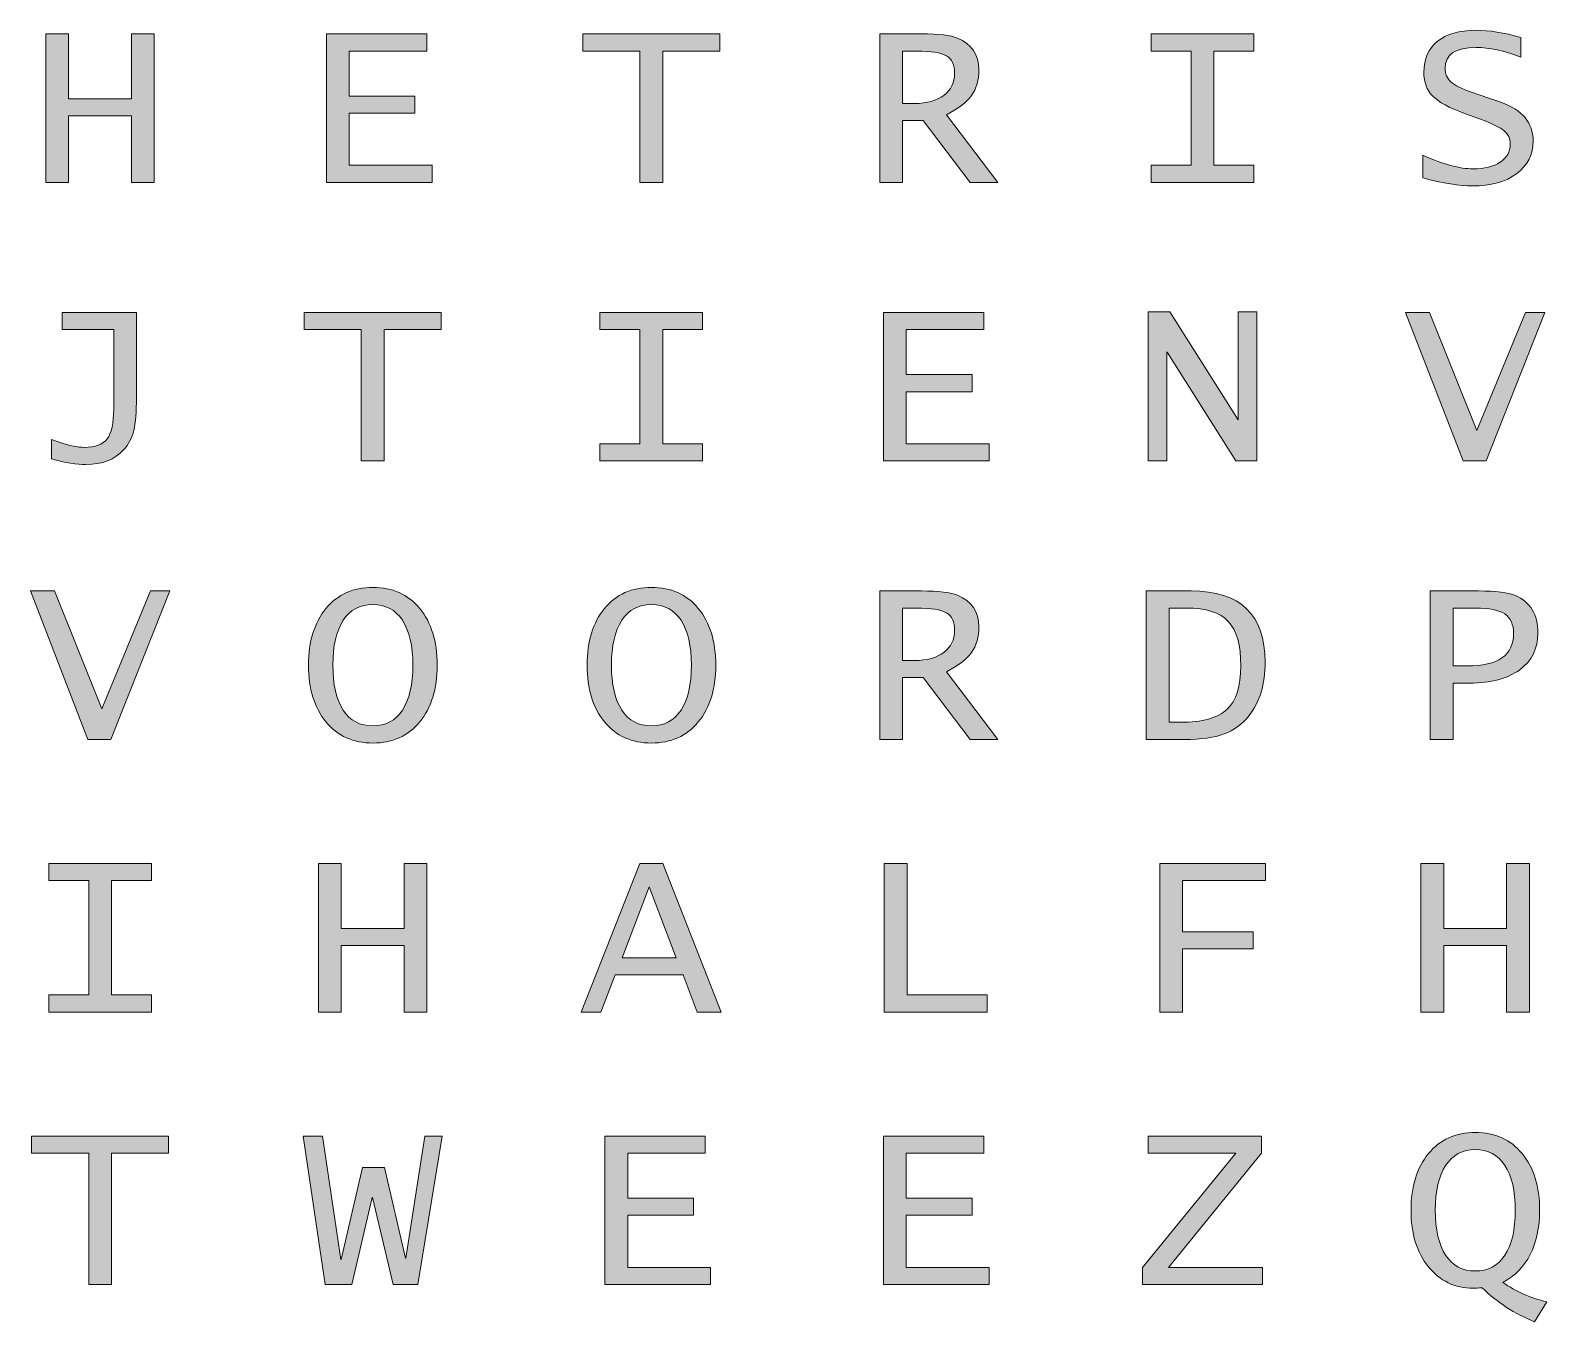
# Model space of a CAD drawing. Header units: inches. Extents: x 2.9 to 20.2, y -19.7 to -4.
# Drawn here: x 2.87 to 11.89, y -11.72 to -4.03 of the extents above; entities that cross this region are included whole.
import ezdxf

# ---------------------------------------------------------------- set-up
doc = ezdxf.new("R2010")
doc.units = ezdxf.units.IN
doc.header["$MEASUREMENT"] = 0
doc.layers.add('ClockLetters', color=7, linetype='Continuous')
doc.layers.add('DummyLetters', color=7, linetype='Continuous')

# ---------------------------------------------------------------- blocks, each defined once
blk = doc.blocks.new('block 2')
at = {"layer": 'ClockLetters', "true_color": 0xffffff}
h = blk.add_hatch(color=7, dxfattribs=at)
h.dxf.hatch_style = 2
h.paths.add_polyline_path([(2.9577, -4.9389), (2.9577, -4.0549), (3.0934, -4.0549), (3.0934, -4.4414), (3.4676, -4.4414), (3.4676, -4.0549), (3.6033, -4.0549), (3.6033, -4.9389), (3.4676, -4.9389), (3.4676, -4.5434), (3.0934, -4.5434), (3.0934, -4.9389)])
at = {"layer": 'ClockLetters', "lineweight": 0}
blk.add_lwpolyline([(2.9577, -4.9389), (2.9577, -4.0549), (3.0934, -4.0549), (3.0934, -4.4414), (3.4676, -4.4414), (3.4676, -4.0549), (3.6033, -4.0549), (3.6033, -4.9389), (3.4676, -4.9389), (3.4676, -4.5434), (3.0934, -4.5434), (3.0934, -4.9389), (2.9577, -4.9389)], dxfattribs=at)
blk = doc.blocks.new('block 3')
at = {"layer": 'ClockLetters', "true_color": 0xffffff}
h = blk.add_hatch(color=7, dxfattribs=at)
h.dxf.hatch_style = 2
h.paths.add_polyline_path([(4.6273, -4.9389), (4.6273, -4.0549), (5.2247, -4.0549), (5.2247, -4.1569), (4.7631, -4.1569), (4.7631, -4.4249), (5.1544, -4.4249), (5.1544, -4.5269), (4.7631, -4.5269), (4.7631, -4.8369), (5.2564, -4.8369), (5.2564, -4.9389)])
at = {"layer": 'ClockLetters', "lineweight": 0}
blk.add_lwpolyline([(4.6273, -4.9389), (4.6273, -4.0549), (5.2247, -4.0549), (5.2247, -4.1569), (4.7631, -4.1569), (4.7631, -4.4249), (5.1544, -4.4249), (5.1544, -4.5269), (4.7631, -4.5269), (4.7631, -4.8369), (5.2564, -4.8369), (5.2564, -4.9389), (4.6273, -4.9389)], dxfattribs=at)
blk = doc.blocks.new('block 4')
at = {"layer": 'ClockLetters', "true_color": 0xffffff}
h = blk.add_hatch(color=7, dxfattribs=at)
h.dxf.hatch_style = 2
h.paths.add_polyline_path([(6.4935, -4.9389), (6.4935, -4.1569), (6.1538, -4.1569), (6.1538, -4.0549), (6.9696, -4.0549), (6.9696, -4.1569), (6.6292, -4.1569), (6.6292, -4.9389)])
at = {"layer": 'ClockLetters', "lineweight": 0}
blk.add_lwpolyline([(6.4935, -4.9389), (6.4935, -4.1569), (6.1538, -4.1569), (6.1538, -4.0549), (6.9696, -4.0549), (6.9696, -4.1569), (6.6292, -4.1569), (6.6292, -4.9389), (6.4935, -4.9389)], dxfattribs=at)
blk = doc.blocks.new('block 5')
at = {"layer": 'ClockLetters', "true_color": 0xffffff}
h = blk.add_hatch(color=7, dxfattribs=at)
h.dxf.hatch_style = 2
h.paths.add_polyline_path([(9.5366, -4.9389), (9.5366, -4.8369), (9.7743, -4.8369), (9.7743, -4.1569), (9.5366, -4.1569), (9.5366, -4.0549), (10.1477, -4.0549), (10.1477, -4.1569), (9.91, -4.1569), (9.91, -4.8369), (10.1477, -4.8369), (10.1477, -4.9389)])
at = {"layer": 'ClockLetters', "lineweight": 0}
blk.add_lwpolyline([(9.5366, -4.9389), (9.5366, -4.8369), (9.7743, -4.8369), (9.7743, -4.1569), (9.5366, -4.1569), (9.5366, -4.0549), (10.1477, -4.0549), (10.1477, -4.1569), (9.91, -4.1569), (9.91, -4.8369), (10.1477, -4.8369), (10.1477, -4.9389), (9.5366, -4.9389)], dxfattribs=at)
blk = doc.blocks.new('block 6')
at = {"layer": 'ClockLetters', "true_color": 0xffffff}
h = blk.add_hatch(color=7, dxfattribs=at)
h.dxf.hatch_style = 2
edge = h.paths.add_edge_path()
edge.add_spline(control_points=[(11.7361, -4.0755), (11.7361, -4.0755), (11.7361, -4.1934), (11.7361, -4.1934), (11.6364, -4.1548), (11.5477, -4.1355), (11.4701, -4.1355), (11.3475, -4.1355), (11.2861, -4.1768), (11.2861, -4.2595), (11.2861, -4.2931), (11.2976, -4.32), (11.3206, -4.3405), (11.3435, -4.3609), (11.386, -4.3819), (11.4481, -4.4035), (11.4481, -4.4035), (11.5349, -4.4338), (11.5349, -4.4338), (11.5349, -4.4338), (11.6176, -4.4621), (11.6176, -4.4621), (11.7457, -4.5071), (11.8098, -4.5834), (11.8098, -4.6908), (11.8098, -4.7726), (11.7771, -4.8379), (11.7116, -4.8869), (11.6461, -4.9358), (11.5585, -4.9602), (11.4487, -4.9602), (11.3725, -4.9602), (11.274, -4.9439), (11.1532, -4.9113), (11.1532, -4.9113), (11.1532, -4.777), (11.1532, -4.777), (11.2735, -4.8312), (11.3734, -4.8583), (11.4529, -4.8583), (11.5199, -4.8583), (11.5735, -4.8451), (11.6134, -4.8187), (11.6534, -4.7922), (11.6734, -4.7568), (11.6734, -4.7122), (11.6734, -4.6782), (11.6615, -4.6513), (11.6379, -4.6316), (11.6142, -4.6118), (11.5654, -4.5884), (11.4915, -4.5613), (11.4915, -4.5613), (11.4005, -4.5282), (11.4005, -4.5282), (11.31, -4.4947), (11.2472, -4.4603), (11.2121, -4.4249), (11.1769, -4.3895), (11.1594, -4.3424), (11.1594, -4.2836), (11.1594, -4.2042), (11.1863, -4.1426), (11.2403, -4.099), (11.2943, -4.0553), (11.3702, -4.0335), (11.468, -4.0335), (11.5475, -4.0335), (11.6368, -4.0475), (11.7361, -4.0755)], knot_values=[0, 0, 0, 0, 1, 1, 1, 2, 2, 2, 3, 3, 3, 4, 4, 4, 5, 5, 5, 6, 6, 6, 7, 7, 7, 8, 8, 8, 9, 9, 9, 10, 10, 10, 11, 11, 11, 12, 12, 12, 13, 13, 13, 14, 14, 14, 15, 15, 15, 16, 16, 16, 17, 17, 17, 18, 18, 18, 19, 19, 19, 20, 20, 20, 21, 21, 21, 22, 22, 22, 23, 23, 23, 23], degree=3, periodic=1)
at = {"layer": 'ClockLetters', "lineweight": 0}
blk.add_open_spline([(11.7361, -4.0755), (11.7361, -4.0755), (11.7361, -4.1934), (11.7361, -4.1934), (11.6364, -4.1548), (11.5477, -4.1355), (11.4701, -4.1355), (11.3475, -4.1355), (11.2861, -4.1768), (11.2861, -4.2595), (11.2861, -4.2931), (11.2976, -4.32), (11.3206, -4.3405), (11.3435, -4.3609), (11.386, -4.3819), (11.4481, -4.4035), (11.4481, -4.4035), (11.5349, -4.4338), (11.5349, -4.4338), (11.5349, -4.4338), (11.6176, -4.4621), (11.6176, -4.4621), (11.7457, -4.5071), (11.8098, -4.5834), (11.8098, -4.6908), (11.8098, -4.7726), (11.7771, -4.8379), (11.7116, -4.8869), (11.6461, -4.9358), (11.5585, -4.9602), (11.4487, -4.9602), (11.3725, -4.9602), (11.274, -4.9439), (11.1532, -4.9113), (11.1532, -4.9113), (11.1532, -4.777), (11.1532, -4.777), (11.2735, -4.8312), (11.3734, -4.8583), (11.4529, -4.8583), (11.5199, -4.8583), (11.5735, -4.8451), (11.6134, -4.8187), (11.6534, -4.7922), (11.6734, -4.7568), (11.6734, -4.7122), (11.6734, -4.6782), (11.6615, -4.6513), (11.6379, -4.6316), (11.6142, -4.6118), (11.5654, -4.5884), (11.4915, -4.5613), (11.4915, -4.5613), (11.4005, -4.5282), (11.4005, -4.5282), (11.31, -4.4947), (11.2472, -4.4603), (11.2121, -4.4249), (11.1769, -4.3895), (11.1594, -4.3424), (11.1594, -4.2836), (11.1594, -4.2042), (11.1863, -4.1426), (11.2403, -4.099), (11.2943, -4.0553), (11.3702, -4.0335), (11.468, -4.0335), (11.5475, -4.0335), (11.6368, -4.0475), (11.7361, -4.0755)], degree=3, knots=[0, 0, 0, 0, 1, 1, 1, 2, 2, 2, 3, 3, 3, 4, 4, 4, 5, 5, 5, 6, 6, 6, 7, 7, 7, 8, 8, 8, 9, 9, 9, 10, 10, 10, 11, 11, 11, 12, 12, 12, 13, 13, 13, 14, 14, 14, 15, 15, 15, 16, 16, 16, 17, 17, 17, 18, 18, 18, 19, 19, 19, 20, 20, 20, 21, 21, 21, 22, 22, 22, 23, 23, 23, 23], dxfattribs=at)
blk = doc.blocks.new('block 11')
at = {"layer": 'ClockLetters', "true_color": 0xffffff}
h = blk.add_hatch(color=7, dxfattribs=at)
h.dxf.hatch_style = 2
h.paths.add_polyline_path([(4.8354, -6.5969), (4.8354, -5.8149), (4.4957, -5.8149), (4.4957, -5.7129), (5.3115, -5.7129), (5.3115, -5.8149), (4.9711, -5.8149), (4.9711, -6.5969)])
at = {"layer": 'ClockLetters', "lineweight": 0}
blk.add_lwpolyline([(4.8354, -6.5969), (4.8354, -5.8149), (4.4957, -5.8149), (4.4957, -5.7129), (5.3115, -5.7129), (5.3115, -5.8149), (4.9711, -5.8149), (4.9711, -6.5969), (4.8354, -6.5969)], dxfattribs=at)
blk = doc.blocks.new('block 12')
at = {"layer": 'ClockLetters', "true_color": 0xffffff}
h = blk.add_hatch(color=7, dxfattribs=at)
h.dxf.hatch_style = 2
h.paths.add_polyline_path([(6.2557, -6.5969), (6.2557, -6.495), (6.4935, -6.495), (6.4935, -5.8149), (6.2557, -5.8149), (6.2557, -5.7129), (6.8669, -5.7129), (6.8669, -5.8149), (6.6292, -5.8149), (6.6292, -6.495), (6.8669, -6.495), (6.8669, -6.5969)])
at = {"layer": 'ClockLetters', "lineweight": 0}
blk.add_lwpolyline([(6.2557, -6.5969), (6.2557, -6.495), (6.4935, -6.495), (6.4935, -5.8149), (6.2557, -5.8149), (6.2557, -5.7129), (6.8669, -5.7129), (6.8669, -5.8149), (6.6292, -5.8149), (6.6292, -6.495), (6.8669, -6.495), (6.8669, -6.5969), (6.2557, -6.5969)], dxfattribs=at)
blk = doc.blocks.new('block 13')
at = {"layer": 'ClockLetters', "true_color": 0xffffff}
h = blk.add_hatch(color=7, dxfattribs=at)
h.dxf.hatch_style = 2
h.paths.add_polyline_path([(7.9434, -6.5969), (7.9434, -5.7129), (8.5408, -5.7129), (8.5408, -5.8149), (8.0792, -5.8149), (8.0792, -6.0829), (8.4705, -6.0829), (8.4705, -6.1849), (8.0792, -6.1849), (8.0792, -6.495), (8.5725, -6.495), (8.5725, -6.5969)])
at = {"layer": 'ClockLetters', "lineweight": 0}
blk.add_lwpolyline([(7.9434, -6.5969), (7.9434, -5.7129), (8.5408, -5.7129), (8.5408, -5.8149), (8.0792, -5.8149), (8.0792, -6.0829), (8.4705, -6.0829), (8.4705, -6.1849), (8.0792, -6.1849), (8.0792, -6.495), (8.5725, -6.495), (8.5725, -6.5969), (7.9434, -6.5969)], dxfattribs=at)
blk = doc.blocks.new('block 14')
at = {"layer": 'ClockLetters', "true_color": 0xffffff}
h = blk.add_hatch(color=7, dxfattribs=at)
h.dxf.hatch_style = 2
h.paths.add_polyline_path([(9.5194, -6.5969), (9.5194, -5.7102), (9.6482, -5.7102), (10.0533, -6.3525), (10.0547, -6.3525), (10.0547, -5.7102), (10.1656, -5.7102), (10.1656, -6.5969), (10.0403, -6.5969), (9.6323, -5.9487), (9.6303, -5.9487), (9.6303, -6.5969)])
at = {"layer": 'ClockLetters', "lineweight": 0}
blk.add_lwpolyline([(9.5194, -6.5969), (9.5194, -5.7102), (9.6482, -5.7102), (10.0533, -6.3525), (10.0547, -6.3525), (10.0547, -5.7102), (10.1656, -5.7102), (10.1656, -6.5969), (10.0403, -6.5969), (9.6323, -5.9487), (9.6303, -5.9487), (9.6303, -6.5969), (9.5194, -6.5969)], dxfattribs=at)
blk = doc.blocks.new('block 15')
at = {"layer": 'ClockLetters', "true_color": 0xffffff}
h = blk.add_hatch(color=7, dxfattribs=at)
h.dxf.hatch_style = 2
h.paths.add_polyline_path([(3.2085, -8.255), (2.8654, -7.371), (3.0087, -7.371), (3.2912, -8.0738), (3.58, -7.371), (3.6956, -7.371), (3.3449, -8.255)])
at = {"layer": 'ClockLetters', "lineweight": 0}
blk.add_lwpolyline([(3.2085, -8.255), (2.8654, -7.371), (3.0087, -7.371), (3.2912, -8.0738), (3.58, -7.371), (3.6956, -7.371), (3.3449, -8.255), (3.2085, -8.255)], dxfattribs=at)
blk = doc.blocks.new('block 16')
at = {"layer": 'ClockLetters', "true_color": 0xffffff}
h = blk.add_hatch(color=7, dxfattribs=at)
h.dxf.hatch_style = 2
edge = h.paths.add_edge_path()
edge.add_spline(control_points=[(4.5212, -7.8126), (4.5212, -7.6716), (4.5558, -7.5592), (4.625, -7.4754), (4.6942, -7.3916), (4.7872, -7.3496), (4.904, -7.3496), (5.0207, -7.3496), (5.1137, -7.3916), (5.1829, -7.4754), (5.2521, -7.5592), (5.2867, -7.6716), (5.2867, -7.8126), (5.2867, -7.9541), (5.2521, -8.0668), (5.1829, -8.1506), (5.1137, -8.2345), (5.0207, -8.2764), (4.904, -8.2764), (4.7872, -8.2764), (4.6942, -8.2345), (4.625, -8.1506), (4.5558, -8.0668), (4.5212, -7.9541), (4.5212, -7.8126)], knot_values=[0, 0, 0, 0, 1, 1, 1, 2, 2, 2, 3, 3, 3, 4, 4, 4, 5, 5, 5, 6, 6, 6, 7, 7, 7, 8, 8, 8, 8], degree=3, periodic=1)
edge = h.paths.add_edge_path()
edge.add_spline(control_points=[(4.6659, -7.8126), (4.6659, -7.9284), (4.6865, -8.0176), (4.7276, -8.0803), (4.7687, -8.143), (4.8274, -8.1744), (4.9036, -8.1744), (4.9799, -8.1744), (5.0387, -8.143), (5.08, -8.0803), (5.1213, -8.0176), (5.142, -7.9284), (5.142, -7.8126), (5.142, -7.6974), (5.1213, -7.6084), (5.08, -7.5457), (5.0387, -7.483), (4.9799, -7.4516), (4.9036, -7.4516), (4.8274, -7.4516), (4.7687, -7.483), (4.7276, -7.5457), (4.6865, -7.6084), (4.6659, -7.6974), (4.6659, -7.8126)], knot_values=[0, 0, 0, 0, 1, 1, 1, 2, 2, 2, 3, 3, 3, 4, 4, 4, 5, 5, 5, 6, 6, 6, 7, 7, 7, 8, 8, 8, 8], degree=3, periodic=1)
at = {"layer": 'ClockLetters', "lineweight": 0}
for points in [[(4.5212, -7.8126), (4.5212, -7.6716), (4.5558, -7.5592), (4.625, -7.4754), (4.6942, -7.3916), (4.7872, -7.3496), (4.904, -7.3496), (5.0207, -7.3496), (5.1137, -7.3916), (5.1829, -7.4754), (5.2521, -7.5592), (5.2867, -7.6716), (5.2867, -7.8126), (5.2867, -7.9541), (5.2521, -8.0668), (5.1829, -8.1506), (5.1137, -8.2345), (5.0207, -8.2764), (4.904, -8.2764), (4.7872, -8.2764), (4.6942, -8.2345), (4.625, -8.1506), (4.5558, -8.0668), (4.5212, -7.9541), (4.5212, -7.8126)], [(4.6659, -7.8126), (4.6659, -7.9284), (4.6865, -8.0176), (4.7276, -8.0803), (4.7687, -8.143), (4.8274, -8.1744), (4.9036, -8.1744), (4.9799, -8.1744), (5.0387, -8.143), (5.08, -8.0803), (5.1213, -8.0176), (5.142, -7.9284), (5.142, -7.8126), (5.142, -7.6974), (5.1213, -7.6084), (5.08, -7.5457), (5.0387, -7.483), (4.9799, -7.4516), (4.9036, -7.4516), (4.8274, -7.4516), (4.7687, -7.483), (4.7276, -7.5457), (4.6865, -7.6084), (4.6659, -7.6974), (4.6659, -7.8126)]]:
    blk.add_open_spline(points, degree=3, knots=[0, 0, 0, 0, 1, 1, 1, 2, 2, 2, 3, 3, 3, 4, 4, 4, 5, 5, 5, 6, 6, 6, 7, 7, 7, 8, 8, 8, 8], dxfattribs=at)
blk = doc.blocks.new('block 17')
at = {"layer": 'ClockLetters', "true_color": 0xffffff}
h = blk.add_hatch(color=7, dxfattribs=at)
h.dxf.hatch_style = 2
edge = h.paths.add_edge_path()
edge.add_spline(control_points=[(6.1793, -7.8126), (6.1793, -7.6716), (6.2138, -7.5592), (6.283, -7.4754), (6.3522, -7.3916), (6.4452, -7.3496), (6.562, -7.3496), (6.6788, -7.3496), (6.7718, -7.3916), (6.841, -7.4754), (6.9102, -7.5592), (6.9448, -7.6716), (6.9448, -7.8126), (6.9448, -7.9541), (6.9102, -8.0668), (6.841, -8.1506), (6.7718, -8.2345), (6.6788, -8.2764), (6.562, -8.2764), (6.4452, -8.2764), (6.3522, -8.2345), (6.283, -8.1506), (6.2138, -8.0668), (6.1793, -7.9541), (6.1793, -7.8126)], knot_values=[0, 0, 0, 0, 1, 1, 1, 2, 2, 2, 3, 3, 3, 4, 4, 4, 5, 5, 5, 6, 6, 6, 7, 7, 7, 8, 8, 8, 8], degree=3, periodic=1)
edge = h.paths.add_edge_path()
edge.add_spline(control_points=[(6.324, -7.8126), (6.324, -7.9284), (6.3445, -8.0176), (6.3856, -8.0803), (6.4267, -8.143), (6.4854, -8.1744), (6.5617, -8.1744), (6.6379, -8.1744), (6.6967, -8.143), (6.7381, -8.0803), (6.7794, -8.0176), (6.8001, -7.9284), (6.8001, -7.8126), (6.8001, -7.6974), (6.7794, -7.6084), (6.7381, -7.5457), (6.6967, -7.483), (6.6379, -7.4516), (6.5617, -7.4516), (6.4854, -7.4516), (6.4267, -7.483), (6.3856, -7.5457), (6.3445, -7.6084), (6.324, -7.6974), (6.324, -7.8126)], knot_values=[0, 0, 0, 0, 1, 1, 1, 2, 2, 2, 3, 3, 3, 4, 4, 4, 5, 5, 5, 6, 6, 6, 7, 7, 7, 8, 8, 8, 8], degree=3, periodic=1)
at = {"layer": 'ClockLetters', "lineweight": 0}
for points in [[(6.1793, -7.8126), (6.1793, -7.6716), (6.2138, -7.5592), (6.283, -7.4754), (6.3522, -7.3916), (6.4452, -7.3496), (6.562, -7.3496), (6.6788, -7.3496), (6.7718, -7.3916), (6.841, -7.4754), (6.9102, -7.5592), (6.9448, -7.6716), (6.9448, -7.8126), (6.9448, -7.9541), (6.9102, -8.0668), (6.841, -8.1506), (6.7718, -8.2345), (6.6788, -8.2764), (6.562, -8.2764), (6.4452, -8.2764), (6.3522, -8.2345), (6.283, -8.1506), (6.2138, -8.0668), (6.1793, -7.9541), (6.1793, -7.8126)], [(6.324, -7.8126), (6.324, -7.9284), (6.3445, -8.0176), (6.3856, -8.0803), (6.4267, -8.143), (6.4854, -8.1744), (6.5617, -8.1744), (6.6379, -8.1744), (6.6967, -8.143), (6.7381, -8.0803), (6.7794, -8.0176), (6.8001, -7.9284), (6.8001, -7.8126), (6.8001, -7.6974), (6.7794, -7.6084), (6.7381, -7.5457), (6.6967, -7.483), (6.6379, -7.4516), (6.5617, -7.4516), (6.4854, -7.4516), (6.4267, -7.483), (6.3856, -7.5457), (6.3445, -7.6084), (6.324, -7.6974), (6.324, -7.8126)]]:
    blk.add_open_spline(points, degree=3, knots=[0, 0, 0, 0, 1, 1, 1, 2, 2, 2, 3, 3, 3, 4, 4, 4, 5, 5, 5, 6, 6, 6, 7, 7, 7, 8, 8, 8, 8], dxfattribs=at)
blk = doc.blocks.new('block 18')
at = {"layer": 'ClockLetters', "true_color": 0xffffff}
h = blk.add_hatch(color=7, dxfattribs=at)
h.dxf.hatch_style = 2
edge = h.paths.add_edge_path()
edge.add_spline(control_points=[(7.9214, -8.255), (7.9214, -8.255), (7.9214, -7.371), (7.9214, -7.371), (7.9214, -7.371), (8.1687, -7.371), (8.1687, -7.371), (8.2716, -7.371), (8.3431, -7.3795), (8.383, -7.3965), (8.4685, -7.4319), (8.5112, -7.4943), (8.5112, -7.5839), (8.5112, -7.6455), (8.4963, -7.6968), (8.4667, -7.7379), (8.437, -7.779), (8.3874, -7.8172), (8.3179, -7.8526), (8.3179, -7.8526), (8.6231, -8.255), (8.6231, -8.255), (8.6231, -8.255), (8.4588, -8.255), (8.4588, -8.255), (8.4588, -8.255), (8.1798, -7.8871), (8.1798, -7.8871), (8.1798, -7.8871), (8.0571, -7.8871), (8.0571, -7.8871), (8.0571, -7.8871), (8.0571, -8.255), (8.0571, -8.255), (8.0571, -8.255), (7.9214, -8.255), (7.9214, -8.255)], knot_values=[0, 0, 0, 0, 1, 1, 1, 2, 2, 2, 3, 3, 3, 4, 4, 4, 5, 5, 5, 6, 6, 6, 7, 7, 7, 8, 8, 8, 9, 9, 9, 10, 10, 10, 11, 11, 11, 12, 12, 12, 12], degree=3, periodic=1)
edge = h.paths.add_edge_path()
edge.add_spline(control_points=[(8.0571, -7.7851), (8.0571, -7.7851), (8.1288, -7.7851), (8.1288, -7.7851), (8.2018, -7.7851), (8.2597, -7.769), (8.3024, -7.7368), (8.3451, -7.7045), (8.3665, -7.661), (8.3665, -7.6062), (8.3665, -7.5551), (8.3504, -7.5202), (8.3183, -7.5013), (8.2861, -7.4824), (8.2269, -7.473), (8.1405, -7.473), (8.1405, -7.473), (8.0571, -7.473), (8.0571, -7.473), (8.0571, -7.473), (8.0571, -7.7851), (8.0571, -7.7851)], knot_values=[0, 0, 0, 0, 1, 1, 1, 2, 2, 2, 3, 3, 3, 4, 4, 4, 5, 5, 5, 6, 6, 6, 7, 7, 7, 7], degree=3, periodic=1)
at = {"layer": 'ClockLetters', "lineweight": 0}
for points, knots in [([(7.9214, -8.255), (7.9214, -8.255), (7.9214, -7.371), (7.9214, -7.371), (7.9214, -7.371), (8.1687, -7.371), (8.1687, -7.371), (8.2716, -7.371), (8.3431, -7.3795), (8.383, -7.3965), (8.4685, -7.4319), (8.5112, -7.4943), (8.5112, -7.5839), (8.5112, -7.6455), (8.4963, -7.6968), (8.4667, -7.7379), (8.437, -7.779), (8.3874, -7.8172), (8.3179, -7.8526), (8.3179, -7.8526), (8.6231, -8.255), (8.6231, -8.255), (8.6231, -8.255), (8.4588, -8.255), (8.4588, -8.255), (8.4588, -8.255), (8.1798, -7.8871), (8.1798, -7.8871), (8.1798, -7.8871), (8.0571, -7.8871), (8.0571, -7.8871), (8.0571, -7.8871), (8.0571, -8.255), (8.0571, -8.255), (8.0571, -8.255), (7.9214, -8.255), (7.9214, -8.255)], [0, 0, 0, 0, 1, 1, 1, 2, 2, 2, 3, 3, 3, 4, 4, 4, 5, 5, 5, 6, 6, 6, 7, 7, 7, 8, 8, 8, 9, 9, 9, 10, 10, 10, 11, 11, 11, 12, 12, 12, 12]), ([(8.0571, -7.7851), (8.0571, -7.7851), (8.1288, -7.7851), (8.1288, -7.7851), (8.2018, -7.7851), (8.2597, -7.769), (8.3024, -7.7368), (8.3451, -7.7045), (8.3665, -7.661), (8.3665, -7.6062), (8.3665, -7.5551), (8.3504, -7.5202), (8.3183, -7.5013), (8.2861, -7.4824), (8.2269, -7.473), (8.1405, -7.473), (8.1405, -7.473), (8.0571, -7.473), (8.0571, -7.473), (8.0571, -7.473), (8.0571, -7.7851), (8.0571, -7.7851)], [0, 0, 0, 0, 1, 1, 1, 2, 2, 2, 3, 3, 3, 4, 4, 4, 5, 5, 5, 6, 6, 6, 7, 7, 7, 7])]:
    blk.add_open_spline(points, degree=3, knots=knots, dxfattribs=at)
blk = doc.blocks.new('block 31')
at = {"layer": 'ClockLetters', "true_color": 0xffffff}
h = blk.add_hatch(color=7, dxfattribs=at)
h.dxf.hatch_style = 2
h.paths.add_polyline_path([(3.2126, -11.5006), (3.2126, -10.7185), (2.8729, -10.7185), (2.8729, -10.6165), (3.6887, -10.6165), (3.6887, -10.7185), (3.3484, -10.7185), (3.3484, -11.5006)])
at = {"layer": 'ClockLetters', "lineweight": 0}
blk.add_lwpolyline([(3.2126, -11.5006), (3.2126, -10.7185), (2.8729, -10.7185), (2.8729, -10.6165), (3.6887, -10.6165), (3.6887, -10.7185), (3.3484, -10.7185), (3.3484, -11.5006), (3.2126, -11.5006)], dxfattribs=at)
blk = doc.blocks.new('block 32')
at = {"layer": 'ClockLetters', "true_color": 0xffffff}
h = blk.add_hatch(color=7, dxfattribs=at)
h.dxf.hatch_style = 2
h.paths.add_polyline_path([(4.6211, -11.5), (4.4895, -10.616), (4.6053, -10.616), (4.7128, -11.3505), (4.7152, -11.3505), (4.8423, -10.8027), (4.9732, -10.8027), (5.0986, -11.3422), (5.1003, -11.3422), (5.2137, -10.616), (5.317, -10.616), (5.1716, -11.5), (5.0242, -11.5), (4.9022, -10.9812), (4.9009, -10.9812), (4.7782, -11.5)])
at = {"layer": 'ClockLetters', "lineweight": 0}
blk.add_lwpolyline([(4.6211, -11.5), (4.4895, -10.616), (4.6053, -10.616), (4.7128, -11.3505), (4.7152, -11.3505), (4.8423, -10.8027), (4.9732, -10.8027), (5.0986, -11.3422), (5.1003, -11.3422), (5.2137, -10.616), (5.317, -10.616), (5.1716, -11.5), (5.0242, -11.5), (4.9022, -10.9812), (4.9009, -10.9812), (4.7782, -11.5), (4.6211, -11.5)], dxfattribs=at)
blk = doc.blocks.new('block 33')
at = {"layer": 'ClockLetters', "true_color": 0xffffff}
h = blk.add_hatch(color=7, dxfattribs=at)
h.dxf.hatch_style = 2
h.paths.add_polyline_path([(6.2854, -11.5), (6.2854, -10.616), (6.8827, -10.616), (6.8827, -10.718), (6.4211, -10.718), (6.4211, -10.986), (6.8125, -10.986), (6.8125, -11.088), (6.4211, -11.088), (6.4211, -11.398), (6.9144, -11.398), (6.9144, -11.5)])
at = {"layer": 'ClockLetters', "lineweight": 0}
blk.add_lwpolyline([(6.2854, -11.5), (6.2854, -10.616), (6.8827, -10.616), (6.8827, -10.718), (6.4211, -10.718), (6.4211, -10.986), (6.8125, -10.986), (6.8125, -11.088), (6.4211, -11.088), (6.4211, -11.398), (6.9144, -11.398), (6.9144, -11.5), (6.2854, -11.5)], dxfattribs=at)
blk = doc.blocks.new('block 34')
at = {"layer": 'ClockLetters', "true_color": 0xffffff}
h = blk.add_hatch(color=7, dxfattribs=at)
h.dxf.hatch_style = 2
h.paths.add_polyline_path([(7.9434, -11.5), (7.9434, -10.616), (8.5408, -10.616), (8.5408, -10.718), (8.0792, -10.718), (8.0792, -10.986), (8.4705, -10.986), (8.4705, -11.088), (8.0792, -11.088), (8.0792, -11.398), (8.5725, -11.398), (8.5725, -11.5)])
at = {"layer": 'ClockLetters', "lineweight": 0}
blk.add_lwpolyline([(7.9434, -11.5), (7.9434, -10.616), (8.5408, -10.616), (8.5408, -10.718), (8.0792, -10.718), (8.0792, -10.986), (8.4705, -10.986), (8.4705, -11.088), (8.0792, -11.088), (8.0792, -11.398), (8.5725, -11.398), (8.5725, -11.5), (7.9434, -11.5)], dxfattribs=at)
blk = doc.blocks.new('block 73')
at = {"layer": 'ClockLetters', "true_color": 0xffffff}
h = blk.add_hatch(color=7, dxfattribs=at)
h.dxf.hatch_style = 2
h.paths.add_polyline_path([(4.5805, -9.8778), (4.5805, -8.9938), (4.7162, -8.9938), (4.7162, -9.3803), (5.0903, -9.3803), (5.0903, -8.9938), (5.2261, -8.9938), (5.2261, -9.8778), (5.0903, -9.8778), (5.0903, -9.4823), (4.7162, -9.4823), (4.7162, -9.8778)])
at = {"layer": 'ClockLetters', "lineweight": 0}
blk.add_lwpolyline([(4.5805, -9.8778), (4.5805, -8.9938), (4.7162, -8.9938), (4.7162, -9.3803), (5.0903, -9.3803), (5.0903, -8.9938), (5.2261, -8.9938), (5.2261, -9.8778), (5.0903, -9.8778), (5.0903, -9.4823), (4.7162, -9.4823), (4.7162, -9.8778), (4.5805, -9.8778)], dxfattribs=at)
blk = doc.blocks.new('block 74')
at = {"layer": 'ClockLetters', "true_color": 0xffffff}
h = blk.add_hatch(color=7, dxfattribs=at)
h.dxf.hatch_style = 2
h.paths.add_polyline_path([(6.1448, -9.8778), (6.4935, -8.9938), (6.6292, -8.9938), (6.9778, -9.8778), (6.8341, -9.8778), (6.7507, -9.6566), (6.3467, -9.6566), (6.2618, -9.8778)])
h.paths.add_polyline_path([(6.3873, -9.5546), (6.7101, -9.5546), (6.5479, -9.1323)])
at = {"layer": 'ClockLetters', "lineweight": 0}
for points in [[(6.1448, -9.8778), (6.4935, -8.9938), (6.6292, -8.9938), (6.9778, -9.8778), (6.8341, -9.8778), (6.7507, -9.6566), (6.3467, -9.6566), (6.2618, -9.8778), (6.1448, -9.8778)], [(6.3873, -9.5546), (6.7101, -9.5546), (6.5479, -9.1323), (6.3873, -9.5546)]]:
    blk.add_lwpolyline(points, dxfattribs=at)
blk = doc.blocks.new('block 75')
at = {"layer": 'ClockLetters', "true_color": 0xffffff}
h = blk.add_hatch(color=7, dxfattribs=at)
h.dxf.hatch_style = 2
h.paths.add_polyline_path([(7.9476, -9.8778), (7.9476, -8.9938), (8.0833, -8.9938), (8.0833, -9.7758), (8.5594, -9.7758), (8.5594, -9.8778)])
at = {"layer": 'ClockLetters', "lineweight": 0}
blk.add_lwpolyline([(7.9476, -9.8778), (7.9476, -8.9938), (8.0833, -8.9938), (8.0833, -9.7758), (8.5594, -9.7758), (8.5594, -9.8778), (7.9476, -9.8778)], dxfattribs=at)
blk = doc.blocks.new('block 76')
at = {"layer": 'ClockLetters', "true_color": 0xffffff}
h = blk.add_hatch(color=7, dxfattribs=at)
h.dxf.hatch_style = 2
h.paths.add_polyline_path([(9.5876, -9.8778), (9.5876, -8.9938), (10.2166, -8.9938), (10.2166, -9.0957), (9.7233, -9.0957), (9.7233, -9.4003), (10.1443, -9.4003), (10.1443, -9.5023), (9.7233, -9.5023), (9.7233, -9.8778)])
at = {"layer": 'ClockLetters', "lineweight": 0}
blk.add_lwpolyline([(9.5876, -9.8778), (9.5876, -8.9938), (10.2166, -8.9938), (10.2166, -9.0957), (9.7233, -9.0957), (9.7233, -9.4003), (10.1443, -9.4003), (10.1443, -9.5023), (9.7233, -9.5023), (9.7233, -9.8778), (9.5876, -9.8778)], dxfattribs=at)
blk = doc.blocks.new('block 80')
at = {"layer": 'DummyLetters', "true_color": 0xffffff}
h = blk.add_hatch(color=7, dxfattribs=at)
h.dxf.hatch_style = 2
edge = h.paths.add_edge_path()
edge.add_spline(control_points=[(7.9214, -4.9389), (7.9214, -4.9389), (7.9214, -4.0549), (7.9214, -4.0549), (7.9214, -4.0549), (8.1687, -4.0549), (8.1687, -4.0549), (8.2716, -4.0549), (8.3431, -4.0634), (8.383, -4.0804), (8.4685, -4.1158), (8.5112, -4.1782), (8.5112, -4.2678), (8.5112, -4.3293), (8.4963, -4.3807), (8.4667, -4.4218), (8.437, -4.4629), (8.3874, -4.5011), (8.3179, -4.5365), (8.3179, -4.5365), (8.6231, -4.9389), (8.6231, -4.9389), (8.6231, -4.9389), (8.4588, -4.9389), (8.4588, -4.9389), (8.4588, -4.9389), (8.1798, -4.571), (8.1798, -4.571), (8.1798, -4.571), (8.0571, -4.571), (8.0571, -4.571), (8.0571, -4.571), (8.0571, -4.9389), (8.0571, -4.9389), (8.0571, -4.9389), (7.9214, -4.9389), (7.9214, -4.9389)], knot_values=[0, 0, 0, 0, 1, 1, 1, 2, 2, 2, 3, 3, 3, 4, 4, 4, 5, 5, 5, 6, 6, 6, 7, 7, 7, 8, 8, 8, 9, 9, 9, 10, 10, 10, 11, 11, 11, 12, 12, 12, 12], degree=3, periodic=1)
edge = h.paths.add_edge_path()
edge.add_spline(control_points=[(8.0571, -4.469), (8.0571, -4.469), (8.1288, -4.469), (8.1288, -4.469), (8.2018, -4.469), (8.2597, -4.4529), (8.3024, -4.4206), (8.3451, -4.3884), (8.3665, -4.3449), (8.3665, -4.2901), (8.3665, -4.239), (8.3504, -4.2041), (8.3183, -4.1852), (8.2861, -4.1663), (8.2268, -4.1569), (8.1405, -4.1569), (8.1405, -4.1569), (8.0571, -4.1569), (8.0571, -4.1569), (8.0571, -4.1569), (8.0571, -4.469), (8.0571, -4.469)], knot_values=[0, 0, 0, 0, 1, 1, 1, 2, 2, 2, 3, 3, 3, 4, 4, 4, 5, 5, 5, 6, 6, 6, 7, 7, 7, 7], degree=3, periodic=1)
at = {"layer": 'DummyLetters', "lineweight": 0}
for points, knots in [([(7.9214, -4.9389), (7.9214, -4.9389), (7.9214, -4.0549), (7.9214, -4.0549), (7.9214, -4.0549), (8.1687, -4.0549), (8.1687, -4.0549), (8.2716, -4.0549), (8.3431, -4.0634), (8.383, -4.0804), (8.4685, -4.1158), (8.5112, -4.1782), (8.5112, -4.2678), (8.5112, -4.3293), (8.4963, -4.3807), (8.4667, -4.4218), (8.437, -4.4629), (8.3874, -4.5011), (8.3179, -4.5365), (8.3179, -4.5365), (8.6231, -4.9389), (8.6231, -4.9389), (8.6231, -4.9389), (8.4588, -4.9389), (8.4588, -4.9389), (8.4588, -4.9389), (8.1798, -4.571), (8.1798, -4.571), (8.1798, -4.571), (8.0571, -4.571), (8.0571, -4.571), (8.0571, -4.571), (8.0571, -4.9389), (8.0571, -4.9389), (8.0571, -4.9389), (7.9214, -4.9389), (7.9214, -4.9389)], [0, 0, 0, 0, 1, 1, 1, 2, 2, 2, 3, 3, 3, 4, 4, 4, 5, 5, 5, 6, 6, 6, 7, 7, 7, 8, 8, 8, 9, 9, 9, 10, 10, 10, 11, 11, 11, 12, 12, 12, 12]), ([(8.0571, -4.469), (8.0571, -4.469), (8.1288, -4.469), (8.1288, -4.469), (8.2018, -4.469), (8.2597, -4.4529), (8.3024, -4.4206), (8.3451, -4.3884), (8.3665, -4.3449), (8.3665, -4.2901), (8.3665, -4.239), (8.3504, -4.2041), (8.3183, -4.1852), (8.2861, -4.1663), (8.2268, -4.1569), (8.1405, -4.1569), (8.1405, -4.1569), (8.0571, -4.1569), (8.0571, -4.1569), (8.0571, -4.1569), (8.0571, -4.469), (8.0571, -4.469)], [0, 0, 0, 0, 1, 1, 1, 2, 2, 2, 3, 3, 3, 4, 4, 4, 5, 5, 5, 6, 6, 6, 7, 7, 7, 7])]:
    blk.add_open_spline(points, degree=3, knots=knots, dxfattribs=at)
blk = doc.blocks.new('block 81')
at = {"layer": 'DummyLetters', "true_color": 0xffffff}
h = blk.add_hatch(color=7, dxfattribs=at)
h.dxf.hatch_style = 2
h.paths.add_polyline_path([(11.3929, -6.5969), (11.0498, -5.7129), (11.1932, -5.7129), (11.4756, -6.4157), (11.7644, -5.7129), (11.8801, -5.7129), (11.5294, -6.5969)])
at = {"layer": 'DummyLetters', "lineweight": 0}
blk.add_lwpolyline([(11.3929, -6.5969), (11.0498, -5.7129), (11.1932, -5.7129), (11.4756, -6.4157), (11.7644, -5.7129), (11.8801, -5.7129), (11.5294, -6.5969), (11.3929, -6.5969)], dxfattribs=at)
blk = doc.blocks.new('block 82')
at = {"layer": 'DummyLetters', "true_color": 0xffffff}
h = blk.add_hatch(color=7, dxfattribs=at)
h.dxf.hatch_style = 2
h.paths.add_polyline_path([(2.9749, -9.8778), (2.9749, -9.7758), (3.2126, -9.7758), (3.2126, -9.0957), (2.9749, -9.0957), (2.9749, -8.9938), (3.5861, -8.9938), (3.5861, -9.0957), (3.3484, -9.0957), (3.3484, -9.7758), (3.5861, -9.7758), (3.5861, -9.8778)])
at = {"layer": 'DummyLetters', "lineweight": 0}
blk.add_lwpolyline([(2.9749, -9.8778), (2.9749, -9.7758), (3.2126, -9.7758), (3.2126, -9.0957), (2.9749, -9.0957), (2.9749, -8.9938), (3.5861, -8.9938), (3.5861, -9.0957), (3.3484, -9.0957), (3.3484, -9.7758), (3.5861, -9.7758), (3.5861, -9.8778), (2.9749, -9.8778)], dxfattribs=at)
blk = doc.blocks.new('block 84')
at = {"layer": 'DummyLetters', "true_color": 0xffffff}
h = blk.add_hatch(color=7, dxfattribs=at)
h.dxf.hatch_style = 2
edge = h.paths.add_edge_path()
edge.add_spline(control_points=[(2.9914, -6.5852), (2.9914, -6.5852), (2.9914, -6.4702), (2.9914, -6.4702), (2.9914, -6.4702), (3.0369, -6.4853), (3.0369, -6.4853), (3.0998, -6.506), (3.1497, -6.5163), (3.1864, -6.5163), (3.2512, -6.5163), (3.2966, -6.4996), (3.3225, -6.466), (3.3485, -6.4325), (3.3614, -6.3733), (3.3614, -6.2883), (3.3614, -6.2883), (3.3614, -5.8149), (3.3614, -5.8149), (3.3614, -5.8149), (3.0555, -5.8149), (3.0555, -5.8149), (3.0555, -5.8149), (3.0555, -5.7129), (3.0555, -5.7129), (3.0555, -5.7129), (3.4972, -5.7129), (3.4972, -5.7129), (3.4972, -5.7129), (3.4972, -6.2159), (3.4972, -6.2159), (3.4972, -6.3055), (3.4919, -6.3721), (3.4813, -6.4157), (3.4708, -6.4594), (3.4506, -6.4977), (3.4207, -6.5308), (3.3683, -6.5891), (3.2935, -6.6183), (3.1961, -6.6183), (3.1433, -6.6183), (3.075, -6.6073), (2.9914, -6.5852)], knot_values=[0, 0, 0, 0, 1, 1, 1, 2, 2, 2, 3, 3, 3, 4, 4, 4, 5, 5, 5, 6, 6, 6, 7, 7, 7, 8, 8, 8, 9, 9, 9, 10, 10, 10, 11, 11, 11, 12, 12, 12, 13, 13, 13, 14, 14, 14, 14], degree=3, periodic=1)
at = {"layer": 'DummyLetters', "lineweight": 0}
blk.add_open_spline([(2.9914, -6.5852), (2.9914, -6.5852), (2.9914, -6.4702), (2.9914, -6.4702), (2.9914, -6.4702), (3.0369, -6.4853), (3.0369, -6.4853), (3.0998, -6.506), (3.1497, -6.5163), (3.1864, -6.5163), (3.2512, -6.5163), (3.2966, -6.4996), (3.3225, -6.466), (3.3485, -6.4325), (3.3614, -6.3733), (3.3614, -6.2883), (3.3614, -6.2883), (3.3614, -5.8149), (3.3614, -5.8149), (3.3614, -5.8149), (3.0555, -5.8149), (3.0555, -5.8149), (3.0555, -5.8149), (3.0555, -5.7129), (3.0555, -5.7129), (3.0555, -5.7129), (3.4972, -5.7129), (3.4972, -5.7129), (3.4972, -5.7129), (3.4972, -6.2159), (3.4972, -6.2159), (3.4972, -6.3055), (3.4919, -6.3721), (3.4813, -6.4157), (3.4708, -6.4594), (3.4506, -6.4977), (3.4207, -6.5308), (3.3683, -6.5891), (3.2935, -6.6183), (3.1961, -6.6183), (3.1433, -6.6183), (3.075, -6.6073), (2.9914, -6.5852)], degree=3, knots=[0, 0, 0, 0, 1, 1, 1, 2, 2, 2, 3, 3, 3, 4, 4, 4, 5, 5, 5, 6, 6, 6, 7, 7, 7, 8, 8, 8, 9, 9, 9, 10, 10, 10, 11, 11, 11, 12, 12, 12, 13, 13, 13, 14, 14, 14, 14], dxfattribs=at)
blk = doc.blocks.new('block 85')
at = {"layer": 'DummyLetters', "true_color": 0xffffff}
h = blk.add_hatch(color=7, dxfattribs=at)
h.dxf.hatch_style = 2
edge = h.paths.add_edge_path()
edge.add_spline(control_points=[(11.63, -11.4876), (11.7071, -11.5418), (11.7939, -11.5802), (11.8904, -11.6027), (11.8904, -11.6027), (11.8187, -11.7212), (11.8187, -11.7212), (11.7007, -11.6748), (11.5966, -11.6075), (11.5066, -11.5193), (11.4836, -11.5207), (11.466, -11.5214), (11.4536, -11.5214), (11.3433, -11.5214), (11.254, -11.4787), (11.1855, -11.3932), (11.1171, -11.3078), (11.0829, -11.1962), (11.0829, -11.0584), (11.0829, -10.9169), (11.1175, -10.8042), (11.1867, -10.7204), (11.2559, -10.6366), (11.3488, -10.5947), (11.4656, -10.5947), (11.5824, -10.5947), (11.6754, -10.6366), (11.7446, -10.7204), (11.8138, -10.8042), (11.8484, -10.9169), (11.8484, -11.0584), (11.8484, -11.1603), (11.8296, -11.2482), (11.7922, -11.3219), (11.7548, -11.3956), (11.7007, -11.4509), (11.63, -11.4876)], knot_values=[0, 0, 0, 0, 1, 1, 1, 2, 2, 2, 3, 3, 3, 4, 4, 4, 5, 5, 5, 6, 6, 6, 7, 7, 7, 8, 8, 8, 9, 9, 9, 10, 10, 10, 11, 11, 11, 12, 12, 12, 12], degree=3, periodic=1)
edge = h.paths.add_edge_path()
edge.add_spline(control_points=[(11.2276, -11.0577), (11.2276, -11.1734), (11.2481, -11.2627), (11.2892, -11.3254), (11.3303, -11.3881), (11.389, -11.4194), (11.4653, -11.4194), (11.5415, -11.4194), (11.6003, -11.3881), (11.6417, -11.3254), (11.683, -11.2627), (11.7037, -11.1734), (11.7037, -11.0577), (11.7037, -10.9424), (11.683, -10.8534), (11.6417, -10.7907), (11.6003, -10.728), (11.5415, -10.6966), (11.4653, -10.6966), (11.389, -10.6966), (11.3303, -10.728), (11.2892, -10.7907), (11.2481, -10.8534), (11.2276, -10.9424), (11.2276, -11.0577)], knot_values=[0, 0, 0, 0, 1, 1, 1, 2, 2, 2, 3, 3, 3, 4, 4, 4, 5, 5, 5, 6, 6, 6, 7, 7, 7, 8, 8, 8, 8], degree=3, periodic=1)
at = {"layer": 'DummyLetters', "lineweight": 0}
for points, knots in [([(11.63, -11.4876), (11.7071, -11.5418), (11.7939, -11.5802), (11.8904, -11.6027), (11.8904, -11.6027), (11.8187, -11.7212), (11.8187, -11.7212), (11.7007, -11.6748), (11.5966, -11.6075), (11.5066, -11.5193), (11.4836, -11.5207), (11.466, -11.5214), (11.4536, -11.5214), (11.3433, -11.5214), (11.254, -11.4787), (11.1855, -11.3932), (11.1171, -11.3078), (11.0829, -11.1962), (11.0829, -11.0584), (11.0829, -10.9169), (11.1175, -10.8042), (11.1867, -10.7204), (11.2559, -10.6366), (11.3488, -10.5947), (11.4656, -10.5947), (11.5824, -10.5947), (11.6754, -10.6366), (11.7446, -10.7204), (11.8138, -10.8042), (11.8484, -10.9169), (11.8484, -11.0584), (11.8484, -11.1603), (11.8296, -11.2482), (11.7922, -11.3219), (11.7548, -11.3956), (11.7007, -11.4509), (11.63, -11.4876)], [0, 0, 0, 0, 1, 1, 1, 2, 2, 2, 3, 3, 3, 4, 4, 4, 5, 5, 5, 6, 6, 6, 7, 7, 7, 8, 8, 8, 9, 9, 9, 10, 10, 10, 11, 11, 11, 12, 12, 12, 12]), ([(11.2276, -11.0577), (11.2276, -11.1734), (11.2481, -11.2627), (11.2892, -11.3254), (11.3303, -11.3881), (11.389, -11.4194), (11.4653, -11.4194), (11.5415, -11.4194), (11.6003, -11.3881), (11.6417, -11.3254), (11.683, -11.2627), (11.7037, -11.1734), (11.7037, -11.0577), (11.7037, -10.9424), (11.683, -10.8534), (11.6417, -10.7907), (11.6003, -10.728), (11.5415, -10.6966), (11.4653, -10.6966), (11.389, -10.6966), (11.3303, -10.728), (11.2892, -10.7907), (11.2481, -10.8534), (11.2276, -10.9424), (11.2276, -11.0577)], [0, 0, 0, 0, 1, 1, 1, 2, 2, 2, 3, 3, 3, 4, 4, 4, 5, 5, 5, 6, 6, 6, 7, 7, 7, 8, 8, 8, 8])]:
    blk.add_open_spline(points, degree=3, knots=knots, dxfattribs=at)
blk = doc.blocks.new('block 88')
at = {"layer": 'DummyLetters', "true_color": 0xffffff}
h = blk.add_hatch(color=7, dxfattribs=at)
h.dxf.hatch_style = 2
edge = h.paths.add_edge_path()
edge.add_spline(control_points=[(9.5069, -8.255), (9.5069, -8.255), (9.5069, -7.371), (9.5069, -7.371), (9.5069, -7.371), (9.7736, -7.371), (9.7736, -7.371), (10.0676, -7.371), (10.2146, -7.5125), (10.2146, -7.7954), (10.2146, -7.9263), (10.1826, -8.0322), (10.1188, -8.1131), (10.0788, -8.164), (10.0296, -8.2005), (9.971, -8.2223), (9.9124, -8.2441), (9.8345, -8.255), (9.7371, -8.255), (9.7371, -8.255), (9.5069, -8.255), (9.5069, -8.255)], knot_values=[0, 0, 0, 0, 1, 1, 1, 2, 2, 2, 3, 3, 3, 4, 4, 4, 5, 5, 5, 6, 6, 6, 7, 7, 7, 7], degree=3, periodic=1)
edge = h.paths.add_edge_path()
edge.add_spline(control_points=[(9.6427, -8.153), (9.6427, -8.153), (9.7109, -8.153), (9.7109, -8.153), (9.8404, -8.153), (9.9326, -8.1273), (9.9875, -8.0759), (10.0424, -8.0244), (10.0699, -7.9381), (10.0699, -7.8168), (10.0699, -7.6937), (10.0451, -7.6056), (9.9955, -7.5525), (9.9459, -7.4995), (9.8632, -7.473), (9.7474, -7.473), (9.7474, -7.473), (9.6427, -7.473), (9.6427, -7.473), (9.6427, -7.473), (9.6427, -8.153), (9.6427, -8.153)], knot_values=[0, 0, 0, 0, 1, 1, 1, 2, 2, 2, 3, 3, 3, 4, 4, 4, 5, 5, 5, 6, 6, 6, 7, 7, 7, 7], degree=3, periodic=1)
at = {"layer": 'DummyLetters', "lineweight": 0}
for points in [[(9.5069, -8.255), (9.5069, -8.255), (9.5069, -7.371), (9.5069, -7.371), (9.5069, -7.371), (9.7736, -7.371), (9.7736, -7.371), (10.0676, -7.371), (10.2146, -7.5125), (10.2146, -7.7954), (10.2146, -7.9263), (10.1826, -8.0322), (10.1188, -8.1131), (10.0788, -8.164), (10.0296, -8.2005), (9.971, -8.2223), (9.9124, -8.2441), (9.8345, -8.255), (9.7371, -8.255), (9.7371, -8.255), (9.5069, -8.255), (9.5069, -8.255)], [(9.6427, -8.153), (9.6427, -8.153), (9.7109, -8.153), (9.7109, -8.153), (9.8404, -8.153), (9.9326, -8.1273), (9.9875, -8.0759), (10.0424, -8.0244), (10.0699, -7.9381), (10.0699, -7.8168), (10.0699, -7.6937), (10.0451, -7.6056), (9.9955, -7.5525), (9.9459, -7.4995), (9.8632, -7.473), (9.7474, -7.473), (9.7474, -7.473), (9.6427, -7.473), (9.6427, -7.473), (9.6427, -7.473), (9.6427, -8.153), (9.6427, -8.153)]]:
    blk.add_open_spline(points, degree=3, knots=[0, 0, 0, 0, 1, 1, 1, 2, 2, 2, 3, 3, 3, 4, 4, 4, 5, 5, 5, 6, 6, 6, 7, 7, 7, 7], dxfattribs=at)
blk = doc.blocks.new('block 90')
at = {"layer": 'DummyLetters', "true_color": 0xffffff}
h = blk.add_hatch(color=7, dxfattribs=at)
h.dxf.hatch_style = 2
edge = h.paths.add_edge_path()
edge.add_spline(control_points=[(11.1972, -8.255), (11.1972, -8.255), (11.1972, -7.371), (11.1972, -7.371), (11.1972, -7.371), (11.4849, -7.371), (11.4849, -7.371), (11.5874, -7.371), (11.6605, -7.3802), (11.7042, -7.3985), (11.7935, -7.4371), (11.838, -7.5115), (11.838, -7.6218), (11.838, -7.7146), (11.802, -7.7874), (11.7301, -7.8402), (11.6581, -7.893), (11.5588, -7.9194), (11.4323, -7.9194), (11.4323, -7.9194), (11.333, -7.9194), (11.333, -7.9194), (11.333, -7.9194), (11.333, -8.255), (11.333, -8.255), (11.333, -8.255), (11.1972, -8.255), (11.1972, -8.255)], knot_values=[0, 0, 0, 0, 1, 1, 1, 2, 2, 2, 3, 3, 3, 4, 4, 4, 5, 5, 5, 6, 6, 6, 7, 7, 7, 8, 8, 8, 9, 9, 9, 9], degree=3, periodic=1)
edge = h.paths.add_edge_path()
edge.add_spline(control_points=[(11.333, -7.8175), (11.333, -7.8175), (11.4177, -7.8175), (11.4177, -7.8175), (11.6015, -7.8175), (11.6933, -7.7532), (11.6933, -7.6245), (11.6933, -7.5704), (11.676, -7.5315), (11.6413, -7.5081), (11.6066, -7.4847), (11.5489, -7.473), (11.468, -7.473), (11.468, -7.473), (11.333, -7.473), (11.333, -7.473), (11.333, -7.473), (11.333, -7.8175), (11.333, -7.8175)], knot_values=[0, 0, 0, 0, 1, 1, 1, 2, 2, 2, 3, 3, 3, 4, 4, 4, 5, 5, 5, 6, 6, 6, 6], degree=3, periodic=1)
at = {"layer": 'DummyLetters', "lineweight": 0}
for points, knots in [([(11.1972, -8.255), (11.1972, -8.255), (11.1972, -7.371), (11.1972, -7.371), (11.1972, -7.371), (11.4849, -7.371), (11.4849, -7.371), (11.5874, -7.371), (11.6605, -7.3802), (11.7042, -7.3985), (11.7935, -7.4371), (11.838, -7.5115), (11.838, -7.6218), (11.838, -7.7146), (11.802, -7.7874), (11.7301, -7.8402), (11.6581, -7.893), (11.5588, -7.9194), (11.4323, -7.9194), (11.4323, -7.9194), (11.333, -7.9194), (11.333, -7.9194), (11.333, -7.9194), (11.333, -8.255), (11.333, -8.255), (11.333, -8.255), (11.1972, -8.255), (11.1972, -8.255)], [0, 0, 0, 0, 1, 1, 1, 2, 2, 2, 3, 3, 3, 4, 4, 4, 5, 5, 5, 6, 6, 6, 7, 7, 7, 8, 8, 8, 9, 9, 9, 9]), ([(11.333, -7.8175), (11.333, -7.8175), (11.4177, -7.8175), (11.4177, -7.8175), (11.6015, -7.8175), (11.6933, -7.7532), (11.6933, -7.6245), (11.6933, -7.5704), (11.676, -7.5315), (11.6413, -7.5081), (11.6066, -7.4847), (11.5489, -7.473), (11.468, -7.473), (11.468, -7.473), (11.333, -7.473), (11.333, -7.473), (11.333, -7.473), (11.333, -7.8175), (11.333, -7.8175)], [0, 0, 0, 0, 1, 1, 1, 2, 2, 2, 3, 3, 3, 4, 4, 4, 5, 5, 5, 6, 6, 6, 6])]:
    blk.add_open_spline(points, degree=3, knots=knots, dxfattribs=at)
blk = doc.blocks.new('block 95')
at = {"layer": 'DummyLetters', "true_color": 0xffffff}
h = blk.add_hatch(color=7, dxfattribs=at)
h.dxf.hatch_style = 2
h.paths.add_polyline_path([(11.1421, -9.8778), (11.1421, -8.9938), (11.2779, -8.9938), (11.2779, -9.3803), (11.652, -9.3803), (11.652, -8.9938), (11.7877, -8.9938), (11.7877, -9.8778), (11.652, -9.8778), (11.652, -9.4823), (11.2779, -9.4823), (11.2779, -9.8778)])
at = {"layer": 'DummyLetters', "lineweight": 0}
blk.add_lwpolyline([(11.1421, -9.8778), (11.1421, -8.9938), (11.2779, -8.9938), (11.2779, -9.3803), (11.652, -9.3803), (11.652, -8.9938), (11.7877, -8.9938), (11.7877, -9.8778), (11.652, -9.8778), (11.652, -9.4823), (11.2779, -9.4823), (11.2779, -9.8778), (11.1421, -9.8778)], dxfattribs=at)
blk = doc.blocks.new('block 97')
at = {"layer": 'DummyLetters', "true_color": 0xffffff}
h = blk.add_hatch(color=7, dxfattribs=at)
h.dxf.hatch_style = 2
h.paths.add_polyline_path([(9.4856, -11.5), (9.4856, -11.398), (10.0402, -10.718), (9.5194, -10.718), (9.5194, -10.616), (10.1939, -10.616), (10.1939, -10.718), (9.6399, -11.398), (10.1994, -11.398), (10.1994, -11.5)])
at = {"layer": 'DummyLetters', "lineweight": 0}
blk.add_lwpolyline([(9.4856, -11.5), (9.4856, -11.398), (10.0402, -10.718), (9.5194, -10.718), (9.5194, -10.616), (10.1939, -10.616), (10.1939, -10.718), (9.6399, -11.398), (10.1994, -11.398), (10.1994, -11.5), (9.4856, -11.5)], dxfattribs=at)

msp = doc.modelspace()

# ---------------------------------------------------------------- block references
at = {"layer": 'ClockLetters'}
for name in ['block 2', 'block 3', 'block 4', 'block 5', 'block 6', 'block 11', 'block 12', 'block 13', 'block 14', 'block 15', 'block 16', 'block 17', 'block 18', 'block 73', 'block 74', 'block 75', 'block 76', 'block 31', 'block 32', 'block 33', 'block 34']:
    msp.add_blockref(name, (0, 0), dxfattribs=at)
at = {"layer": 'DummyLetters'}
for name in ['block 80', 'block 84', 'block 81', 'block 88', 'block 90', 'block 82', 'block 95', 'block 97', 'block 85']:
    msp.add_blockref(name, (0, 0), dxfattribs=at)

doc.saveas('drawing.dxf')
